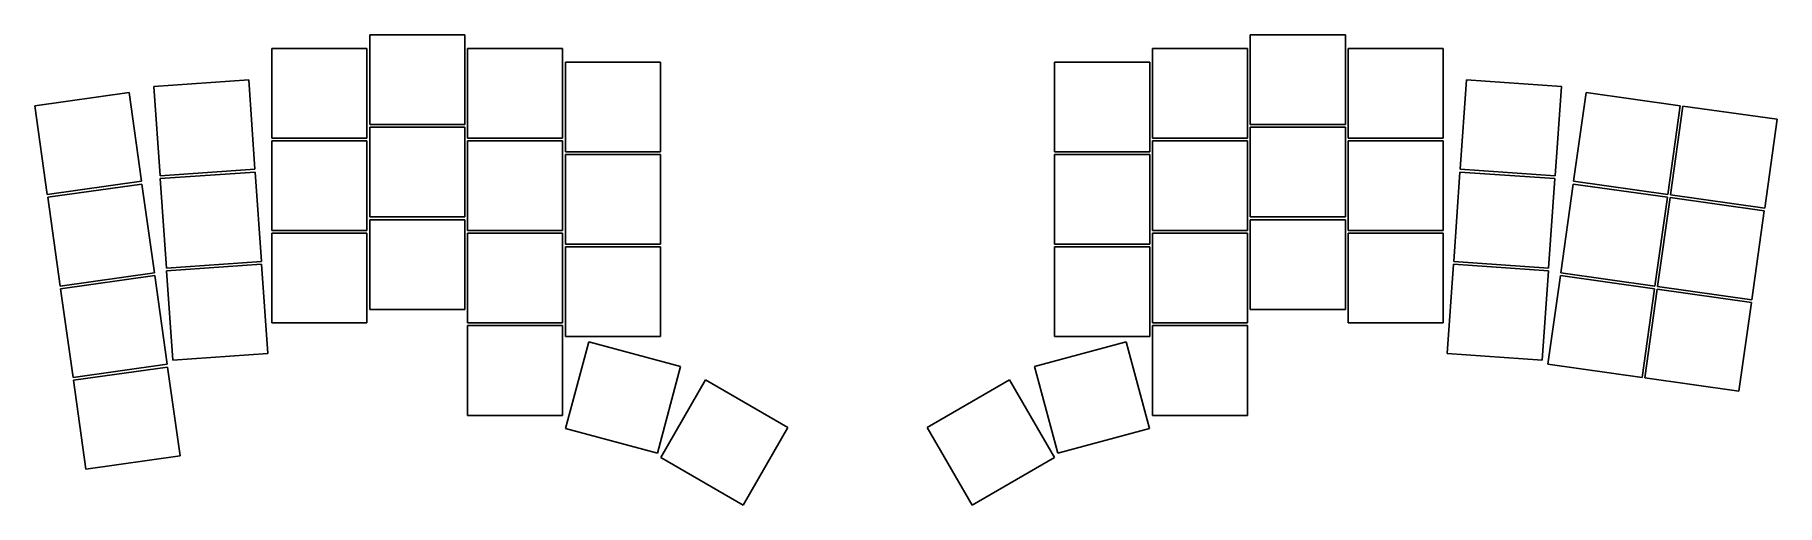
# Model space of a CAD drawing. Header units: millimetres. Extents: x 71 to 391, y -164 to -77.
import ezdxf

# ---------------------------------------------------------------- set-up
doc = ezdxf.new("R2010")
doc.units = ezdxf.units.MM

msp = doc.modelspace()

# ---------------------------------------------------------------- linework, layer by layer
for p, q in [((132.01, -79.5), (114.51, -79.5)), ((114.51, -79.5), (114.51, -96)), ((132.01, -96), (132.01, -79.5)), ((150.01, -77), (132.51, -77)), ((132.51, -77), (132.51, -93.5)), ((150.01, -93.5), (150.01, -77)), ((168.01, -79.5), (150.51, -79.5)), ((150.51, -79.5), (150.51, -96)), ((168.01, -96), (168.01, -79.5)), ((294.01, -79.5), (276.51, -79.5)), ((276.51, -79.5), (276.51, -96)), ((294.01, -96), (294.01, -79.5)), ((312.01, -77), (294.51, -77)), ((294.51, -77), (294.51, -93.5)), ((312.01, -93.5), (312.01, -77)), ((330.01, -79.5), (312.51, -79.5)), ((312.51, -79.5), (312.51, -96)), ((330.01, -96), (330.01, -79.5)), ((186.01, -82), (168.51, -82)), ((168.51, -82), (168.51, -98.5)), ((186.01, -98.5), (186.01, -82)), ((276.01, -82), (258.51, -82)), ((258.51, -82), (258.51, -98.5)), ((276.01, -98.5), (276.01, -82)), ((110.25, -85.27), (92.79, -86.49)), ((92.79, -86.49), (93.94, -102.95)), ((111.4, -101.73), (110.25, -85.27)), ((334.27, -85.27), (333.12, -101.73)), ((351.73, -86.49), (334.27, -85.27)), ((350.58, -102.95), (351.73, -86.49)), ((88.24, -87.6), (70.91, -90.04)), ((90.54, -103.94), (88.24, -87.6)), ((356.27, -87.6), (353.97, -103.94)), ((373.6, -90.04), (356.27, -87.6)), ((70.91, -90.04), (73.21, -106.38)), ((371.3, -106.38), (373.6, -90.04)), ((374.1, -90.11), (371.8, -106.45)), ((391.42, -92.54), (374.1, -90.11)), ((389.13, -108.88), (391.42, -92.54)), ((114.51, -96), (132.01, -96)), ((132.51, -93.5), (150.01, -93.5)), ((150.01, -94), (132.51, -94)), ((132.51, -94), (132.51, -110.5)), ((150.01, -110.5), (150.01, -94)), ((150.51, -96), (168.01, -96)), ((276.51, -96), (294.01, -96)), ((294.51, -93.5), (312.01, -93.5)), ((312.01, -94), (294.51, -94)), ((294.51, -94), (294.51, -110.5)), ((312.01, -110.5), (312.01, -94)), ((312.51, -96), (330.01, -96)), ((132.01, -96.5), (114.51, -96.5)), ((114.51, -96.5), (114.51, -113)), ((132.01, -113), (132.01, -96.5)), ((168.01, -96.5), (150.51, -96.5)), ((150.51, -96.5), (150.51, -113)), ((168.01, -113), (168.01, -96.5)), ((168.51, -98.5), (186.01, -98.5)), ((186.01, -99), (168.51, -99)), ((168.51, -99), (168.51, -115.5)), ((186.01, -115.5), (186.01, -99)), ((258.51, -98.5), (276.01, -98.5)), ((276.01, -99), (258.51, -99)), ((258.51, -99), (258.51, -115.5)), ((276.01, -115.5), (276.01, -99)), ((294.01, -96.5), (276.51, -96.5)), ((276.51, -96.5), (276.51, -113)), ((294.01, -113), (294.01, -96.5)), ((330.01, -96.5), (312.51, -96.5)), ((312.51, -96.5), (312.51, -113)), ((330.01, -113), (330.01, -96.5)), ((93.94, -102.95), (111.4, -101.73)), ((111.43, -102.23), (93.97, -103.45)), ((112.58, -118.69), (111.43, -102.23)), ((333.08, -102.23), (331.93, -118.69)), ((350.54, -103.45), (333.08, -102.23)), ((333.12, -101.73), (350.58, -102.95)), ((73.21, -106.38), (90.54, -103.94)), ((90.61, -104.44), (73.28, -106.87)), ((92.91, -120.78), (90.61, -104.44)), ((93.97, -103.45), (95.12, -119.91)), ((349.39, -119.91), (350.54, -103.45)), ((353.9, -104.44), (351.61, -120.78)), ((371.23, -106.87), (353.9, -104.44)), ((353.97, -103.94), (371.3, -106.38)), ((73.28, -106.87), (75.58, -123.21)), ((368.94, -123.21), (371.23, -106.87)), ((371.73, -106.94), (369.43, -123.28)), ((389.06, -109.38), (371.73, -106.94)), ((371.8, -106.45), (389.13, -108.88)), ((132.51, -110.5), (150.01, -110.5)), ((150.01, -111), (132.51, -111)), ((132.51, -111), (132.51, -127.5)), ((150.01, -127.5), (150.01, -111)), ((294.51, -110.5), (312.01, -110.5)), ((312.01, -111), (294.51, -111)), ((294.51, -111), (294.51, -127.5)), ((312.01, -127.5), (312.01, -111)), ((386.76, -125.72), (389.06, -109.38)), ((114.51, -113), (132.01, -113)), ((132.01, -113.5), (114.51, -113.5)), ((114.51, -113.5), (114.51, -130)), ((132.01, -130), (132.01, -113.5)), ((150.51, -113), (168.01, -113)), ((168.01, -113.5), (150.51, -113.5)), ((150.51, -113.5), (150.51, -130)), ((168.01, -130), (168.01, -113.5)), ((276.51, -113), (294.01, -113)), ((294.01, -113.5), (276.51, -113.5)), ((276.51, -113.5), (276.51, -130)), ((294.01, -130), (294.01, -113.5)), ((312.51, -113), (330.01, -113)), ((330.01, -113.5), (312.51, -113.5)), ((312.51, -113.5), (312.51, -130)), ((330.01, -130), (330.01, -113.5)), ((168.51, -115.5), (186.01, -115.5)), ((186.01, -116), (168.51, -116)), ((168.51, -116), (168.51, -132.5)), ((186.01, -132.5), (186.01, -116)), ((258.51, -115.5), (276.01, -115.5)), ((276.01, -116), (258.51, -116)), ((258.51, -116), (258.51, -132.5)), ((276.01, -132.5), (276.01, -116)), ((75.58, -123.21), (92.91, -120.78)), ((92.98, -121.27), (75.65, -123.71)), ((95.27, -137.61), (92.98, -121.27)), ((95.12, -119.91), (112.58, -118.69)), ((112.62, -119.19), (95.16, -120.41)), ((95.16, -120.41), (96.31, -136.87)), ((113.77, -135.65), (112.62, -119.19)), ((331.9, -119.19), (330.75, -135.65)), ((349.35, -120.41), (331.9, -119.19)), ((331.93, -118.69), (349.39, -119.91)), ((348.2, -136.87), (349.35, -120.41)), ((351.54, -121.27), (349.24, -137.61)), ((368.87, -123.71), (351.54, -121.27)), ((351.61, -120.78), (368.94, -123.21)), ((75.65, -123.71), (77.94, -140.05)), ((366.57, -140.05), (368.87, -123.71)), ((369.36, -123.78), (367.07, -140.12)), ((386.69, -126.21), (369.36, -123.78)), ((369.43, -123.28), (386.76, -125.72)), ((132.51, -127.5), (150.01, -127.5)), ((294.51, -127.5), (312.01, -127.5)), ((384.4, -142.55), (386.69, -126.21)), ((114.51, -130), (132.01, -130)), ((150.51, -130), (168.01, -130)), ((168.01, -130.5), (150.51, -130.5)), ((150.51, -130.5), (150.51, -147)), ((168.01, -147), (168.01, -130.5)), ((276.51, -130), (294.01, -130)), ((294.01, -130.5), (276.51, -130.5)), ((276.51, -130.5), (276.51, -147)), ((294.01, -147), (294.01, -130.5)), ((312.51, -130), (330.01, -130)), ((168.51, -132.5), (186.01, -132.5)), ((172.81, -133.5), (168.54, -149.43)), ((189.71, -138.03), (172.81, -133.5)), ((271.7, -133.5), (254.8, -138.03)), ((258.51, -132.5), (276.01, -132.5)), ((275.97, -149.43), (271.7, -133.5)), ((77.94, -140.05), (95.27, -137.61)), ((96.31, -136.87), (113.77, -135.65)), ((330.75, -135.65), (348.2, -136.87)), ((349.24, -137.61), (366.57, -140.05)), ((95.34, -138.11), (78.01, -140.54)), ((78.01, -140.54), (80.31, -156.88)), ((97.64, -154.45), (95.34, -138.11)), ((185.44, -153.96), (189.71, -138.03)), ((194.29, -140.48), (186.04, -154.77)), ((209.44, -149.23), (194.29, -140.48)), ((250.23, -140.48), (235.07, -149.23)), ((258.48, -154.77), (250.23, -140.48)), ((254.8, -138.03), (259.07, -153.96)), ((367.07, -140.12), (384.4, -142.55)), ((150.51, -147), (168.01, -147)), ((276.51, -147), (294.01, -147)), ((168.54, -149.43), (185.44, -153.96)), ((201.19, -163.52), (209.44, -149.23)), ((235.07, -149.23), (243.32, -163.52)), ((259.07, -153.96), (275.97, -149.43)), ((80.31, -156.88), (97.64, -154.45)), ((186.04, -154.77), (201.19, -163.52)), ((243.32, -163.52), (258.48, -154.77))]:
    msp.add_line(p, q)

doc.saveas('drawing.dxf')
